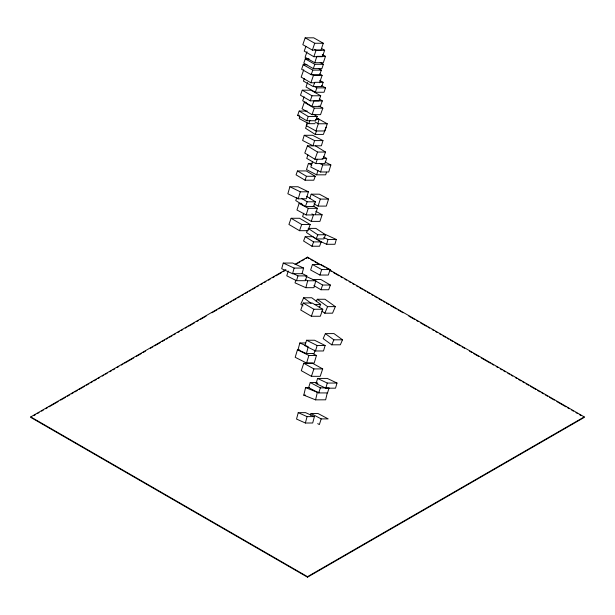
<?xml version="1.0" encoding="UTF-8"?>
<svg xmlns="http://www.w3.org/2000/svg" width="615" height="615" viewBox="0 0 615 615"><rect width="100%" height="100%" fill="white"/><g stroke="black" fill="none" stroke-linecap="round" stroke-linejoin="round"><path stroke-width="0.92" d="M327.226 393.093L325.635 399.804L315.572 399.858L303.787 395.153L305.578 387.611L309.237 387.588M315.572 399.858L317.363 392.309L319.193 392.301M305.563 342.97L299.82 342.986L298.014 349.835L306.439 353.564L314.096 353.54L314.995 350.112M306.439 353.564L308.246 346.714M298.237 412.665L296.53 419.061L305.371 423.012L312.697 422.997L314.403 416.601L305.563 412.642L298.237 412.665L307.077 416.624L314.403 416.601M305.371 423.012L307.077 416.624M295.738 280.271L295.039 282.862L305.839 287.705L313.934 287.682L315.787 280.763L305.824 276.289M305.839 287.705L307.692 280.778L315.787 280.763M283.261 263.059L281.693 268.709L292.563 273.729L302.05 273.706L303.61 268.055L292.748 263.036L283.261 263.059L294.124 268.079L303.61 268.055M292.563 273.729L294.124 268.079M326.65 244.293L327.98 239.473L336.282 239.45L334.952 244.278L326.65 244.293L318.116 240.365M316.102 383.583L317.563 378.44L327.288 378.425L336.997 383.045L335.536 388.18L325.812 388.196L316.102 383.583L317.87 383.583M325.812 388.196L327.272 383.06L336.997 383.045M289.896 186.752L287.851 193.763L298.244 198.822L306.347 198.806L308.384 191.803L297.998 186.745L289.896 186.752L300.289 191.811L308.384 191.803M298.244 198.822L300.289 191.811M306.562 340.249L304.925 345.715L315.503 350.981L323.49 350.973L325.127 345.507L314.549 340.241L306.562 340.249L317.14 345.515L325.127 345.507M315.503 350.981L317.14 345.515M288.212 271L286.767 275.812L296.515 280.701L305.378 280.694L306.824 275.881L301.957 273.437M296.515 280.701L297.96 275.889L306.824 275.881M312.42 161.791L310.829 167.065L320.576 171.992L328.725 171.985L330.855 164.958L325.166 162.076M320.576 171.992L322.706 164.958L330.855 164.958M299.374 349.727L297.476 349.727L295.192 357.292L306.585 363.042L314.173 363.042L316.464 355.478L312.389 353.425M306.585 363.042L308.876 355.485L316.464 355.478M322.975 140.597L312.62 135.285L304.233 135.292L302.634 140.481L312.989 145.793L314.588 140.604L322.975 140.597L321.376 145.793L307.439 145.855L304.786 153.043L314.895 159.247L322.883 159.247L325.535 152.051L315.426 145.847M312.066 163.421L308.438 163.421L306.516 169.602L316.602 174.837L325.673 174.829L326.504 172.185M316.602 174.837L317.978 170.417M310.244 382.522L308.638 387.588L318.739 392.924L327.518 392.924L329.117 387.865L320.338 387.865L310.244 382.522L317.263 382.522M310.498 415.133L311.013 413.518L318.017 413.518L328.187 418.892L321.176 418.892L311.013 413.518M318.739 392.924L320.338 387.865M321.176 418.892L319.385 424.55L317.686 423.65M299.766 116.85L299.213 118.564L308.822 123.684L315.08 123.684M308.822 123.684L309.914 120.256M318.032 122.823L319.131 119.395L316.733 118.111M309.768 198.56L311.175 194.186L319.385 194.179L328.564 199.091L326.311 206.102L318.101 206.102L313.934 203.873M318.101 206.102L320.354 199.091L328.564 199.091M301.834 203.388L299.105 203.388L296.968 210.007L306.124 214.943L312.497 214.943M306.124 214.943L308.269 208.331L317.371 208.324L315.495 214.112M312.428 264.512L310.637 270L319.908 275.043L328.318 275.043L330.109 269.555L320.838 264.512L312.428 264.512L321.699 269.555L330.109 269.555M319.908 275.043L321.699 269.555M304.271 78.566L303.426 81.118L313.289 86.569L321.707 86.561L323.113 82.31L319.823 80.496M313.289 86.569L314.696 82.31L323.113 82.31M303.687 213.274L302.595 216.58L311.29 221.385L319.931 221.385L322.122 214.773L315.795 211.283M311.29 221.385L313.481 214.773L322.122 214.773M307.131 122.892L306.232 125.591L315.91 130.964L324.851 130.964L327.249 123.769L317.571 118.403M315.91 130.964L318.309 123.776L327.249 123.769M303.772 363.257L301.289 370.676L311.421 376.326L320.207 376.326L322.69 368.915L312.558 363.257L303.772 363.257L313.904 368.915L322.69 368.915M311.421 376.326L313.904 368.915M306.97 64.69L303.172 64.69L301.619 69.295L311.228 74.715L319.762 74.715L321.322 70.118L318.916 68.757M311.228 74.715L312.781 70.118L321.322 70.118M306.985 51.698L305.094 57.28L314.742 62.73L323.321 62.73L325.489 56.349L322.268 54.535M307.515 82.594L306.024 86.992L315.357 92.265L324.028 92.265L325.519 87.868L321.63 85.669M314.742 62.73L316.902 56.349L325.489 56.349M315.357 92.265L316.848 87.868L325.519 87.868M305.163 37.823L302.826 44.68L312.397 50.115L320.961 50.115L323.298 43.258L313.727 37.823L305.163 37.823L314.734 43.258L323.298 43.258M312.397 50.115L314.734 43.258M309.076 58.871L305.255 58.871L303.787 63.168L313.319 68.603L321.914 68.603L323.382 64.306L320.207 62.499M302.219 90.19L300.489 95.24L310.268 100.822L318.977 100.822L320.707 95.771L310.929 90.19L302.219 90.19L311.997 95.771L320.707 95.771M313.319 68.603L314.788 64.306L323.382 64.306M310.268 100.822L311.997 95.771M307.923 154.965L306.747 158.401L315.803 163.582L324.904 163.582L326.68 158.416L323.382 156.533M315.803 163.582L317.279 159.277M305.924 46.302L304.24 51.13L313.827 56.703L322.406 56.703L324.651 50.269L321.453 48.408M313.827 56.703L316.072 50.269L324.651 50.269M303.764 69.718L301.173 77.113L310.882 82.771L314.726 82.771M310.882 82.771L313.473 75.376L322.114 75.376L319.531 82.771M320.953 289.75L322.606 285.037L330.347 285.037L328.694 289.75L320.953 289.75L313.858 285.606M306.224 102.298L304.325 102.298L302.042 108.778L312.013 114.644L320.538 114.644L322.829 108.163L318.993 105.903M312.013 114.644L314.296 108.163L322.829 108.163M291.11 218.271L288.927 224.46L299.513 230.694L307.992 230.694L310.175 224.506L299.582 218.271L291.11 218.271L301.704 224.506L310.175 224.506M299.513 230.694L301.704 224.506M303.233 303.018L300.766 310.037L311.375 316.264L320.323 316.264L322.79 309.253L312.189 303.018L303.233 303.018L313.842 309.253L322.79 309.253M311.375 316.264L313.842 309.253M297.476 170.932L296.069 174.852L305.048 180.203L313.804 180.203L315.211 176.282L306.232 170.932L297.476 170.932L306.454 176.282L315.211 176.282M305.048 180.203L306.454 176.282M313.435 114.229L317.209 116.496L315.68 120.748L306.731 120.748L297.652 115.312L299.182 111.054L307.246 111.054M306.731 120.748L308.261 116.496L317.209 116.496M314.895 159.247L317.548 152.059L325.535 152.051M304.148 96.801L302.688 100.752L311.897 106.418L320.277 106.418L322.322 100.891L319.254 99M311.897 106.418L313.934 100.891L322.322 100.891M296.914 197.4L295.738 200.559L305.401 206.54L313.673 206.54L315.434 201.805L306.57 196.316M305.401 206.54L307.162 201.805L315.434 201.805M305.201 236.69L303.587 241.026L311.99 246.231L319.585 246.231L321.191 241.895L312.797 236.69L305.201 236.69L313.596 241.895L321.191 241.895M311.99 246.231L313.596 241.895M307.262 123.792L305.555 128.274L315.234 134.416L323.382 134.416L326.111 127.251M315.234 134.416L316.594 130.834M307.508 230.064L306.516 232.562L316.141 238.935L323.874 238.928L325.527 234.761L315.902 228.388L308.169 228.396L317.794 234.769L325.527 234.761M316.141 238.935L317.794 234.769M316.218 301.734L317.263 299.274L324.989 299.259L335.336 306.624L332.538 313.181L324.812 313.204L321.86 311.098M324.812 313.204L327.611 306.639L335.336 306.624M325.366 333.622L323.19 338.611L331.723 344.823L340.333 344.8L342.509 339.803L333.976 333.591L325.366 333.622L333.891 339.834L342.509 339.803M331.723 344.823L333.891 339.834M319.262 307.608L320.684 304.41L311.72 297.745L303.649 297.775L300.804 304.164L303.049 305.832M326.611 268.163L584.25 416.909L584.25 417.401L307.5 577.178L30.75 417.401L30.75 416.909L285.89 269.601M295.031 264.327L307.5 257.132L324.951 267.202M34.071 415.479L35.739 414.518M37.4 413.557L39.06 412.604M41.551 411.158L43.219 410.205M45.71 408.76L47.37 407.799M49.031 406.846L58.179 401.564M60.67 400.127L65.659 397.244M67.319 396.291L69.81 394.845M71.471 393.884L73.139 392.931M74.799 391.97L77.29 390.533M78.951 389.572L84.77 386.212M86.431 385.251L88.929 383.814M90.59 382.853L92.25 381.892M93.91 380.931L96.409 379.493M98.069 378.533L99.73 377.572M102.221 376.134L103.889 375.173M105.549 374.212L107.21 373.259M109.701 371.814L111.361 370.853M113.029 369.899L114.69 368.939M117.181 367.501L118.841 366.54M121.34 365.095L123 364.142M124.66 363.181L133.801 357.899M136.299 356.462L141.281 353.587M142.949 352.626L145.44 351.18M150.429 348.305L152.92 346.868M154.58 345.907L160.4 342.547M162.06 341.586L164.551 340.149M166.219 339.188L167.88 338.227M169.54 337.266L172.031 335.828M173.699 334.868L175.36 333.907M177.85 332.469L179.511 331.508M181.179 330.555L182.84 329.594M185.33 328.149L186.991 327.195M188.659 326.234L194.471 322.875M196.969 321.437L198.63 320.476M200.29 319.516L206.11 316.156M211.929 312.797L216.911 309.922M218.571 308.961L224.39 305.601M226.051 304.64L228.549 303.203M230.21 302.242L231.87 301.281M233.531 300.32L236.029 298.882M237.69 297.921L240.181 296.484M241.841 295.523L243.509 294.562M245.17 293.609L247.661 292.163M249.321 291.203L250.989 290.249M252.65 289.288L255.14 287.851M256.801 286.89L258.469 285.929M260.96 284.491L262.62 283.53M264.281 282.569L265.949 281.608M268.44 280.171L270.1 279.21M272.591 277.772L274.259 276.812M275.92 275.851L281.739 272.491M283.4 271.53L285.06 270.577M295.861 264.335L300.02 261.936M301.681 260.975L304.179 259.538M305.839 258.577L307.5 257.616L309.161 258.577M30.75 416.909L307.5 576.686L584.25 416.909M303.787 395.153L305.617 395.145M314.403 304.433L320.684 304.41M323.344 234.346L325.189 234.346L336.282 239.45M297.652 115.312L299.444 115.312M315.557 119.395L319.131 119.395M322.122 158.416L326.68 158.416M305.578 387.611L317.363 392.309M299.82 342.986L307.408 346.337M305.201 279.664L307.692 280.778M323.713 237.505L327.98 239.473M317.563 378.44L327.272 383.06M293.086 273.444L297.96 275.889M319.454 163.321L322.706 164.958M297.476 349.727L308.876 355.485M304.233 135.292L314.588 140.604M308.438 163.421L311.805 165.166M311.175 194.186L320.354 199.091M313.204 206.079L317.371 208.324M299.105 203.388L308.269 208.331M311.897 213.905L313.481 214.773M315.08 121.985L318.309 123.776M303.172 64.69L312.781 70.118M314.519 86.546L316.848 87.868M305.255 58.871L314.788 64.306M310.821 259.538L313.319 260.975M314.98 261.936L319.969 264.819M329.94 270.577L331.6 271.53M333.261 272.491L339.08 275.851M340.741 276.812L342.409 277.772M344.9 279.21L346.56 280.171M349.051 281.608L350.719 282.569M352.38 283.53L354.04 284.491M356.531 285.929L358.199 286.89M359.86 287.851L362.35 289.288M364.011 290.249L365.679 291.203M367.339 292.163L369.83 293.609M371.491 294.562L373.159 295.523M374.819 296.484L377.31 297.921M378.971 298.882L381.469 300.32M383.13 301.281L384.79 302.242M386.451 303.203L388.949 304.64M390.61 305.601L396.429 308.961M398.09 309.922L403.071 312.797M408.89 316.156L414.71 319.516M416.37 320.476L418.031 321.437M420.529 322.875L426.341 326.234M428.009 327.195L429.67 328.149M432.161 329.594L433.821 330.555M435.489 331.508L437.15 332.469M439.64 333.907L441.301 334.868M442.969 335.828L445.46 337.266M447.12 338.227L448.781 339.188M450.449 340.149L452.94 341.586M454.6 342.547L460.42 345.907M462.08 346.868L464.571 348.305M469.56 351.18L472.051 352.626M473.719 353.587L478.701 356.462M481.199 357.899L490.34 363.181M492 364.142L493.661 365.095M496.159 366.54L497.819 367.501M500.31 368.939L501.971 369.899M503.639 370.853L505.299 371.814M507.79 373.259L509.451 374.212M511.111 375.173L512.779 376.134M515.27 377.572L516.931 378.533M518.591 379.493L521.09 380.931M522.75 381.892L524.41 382.853M526.071 383.814L528.569 385.251M530.23 386.212L536.049 389.572M537.71 390.533L540.201 391.97M541.861 392.931L543.529 393.884M545.19 394.845L547.681 396.291M549.341 397.244L554.33 400.127M556.821 401.564L565.969 406.846M567.63 407.799L569.29 408.76M571.781 410.205L573.449 411.158M575.94 412.604L577.6 413.557M579.261 414.518L580.929 415.479M314.473 49.338L316.072 50.269M319.685 73.961L322.114 75.376M311.044 73.961L313.473 75.376M330.347 285.037L320.884 279.51L313.143 279.51L322.606 285.037M304.325 102.298L314.296 108.163M299.182 111.054L308.261 116.496M307.439 145.855L317.548 152.059M301.527 198.314L307.162 201.805M317.263 299.274L327.611 306.639M303.649 297.775L311.113 303.326M307.5 257.132L307.5 257.616M307.5 576.686L307.5 577.178"/></g></svg>
